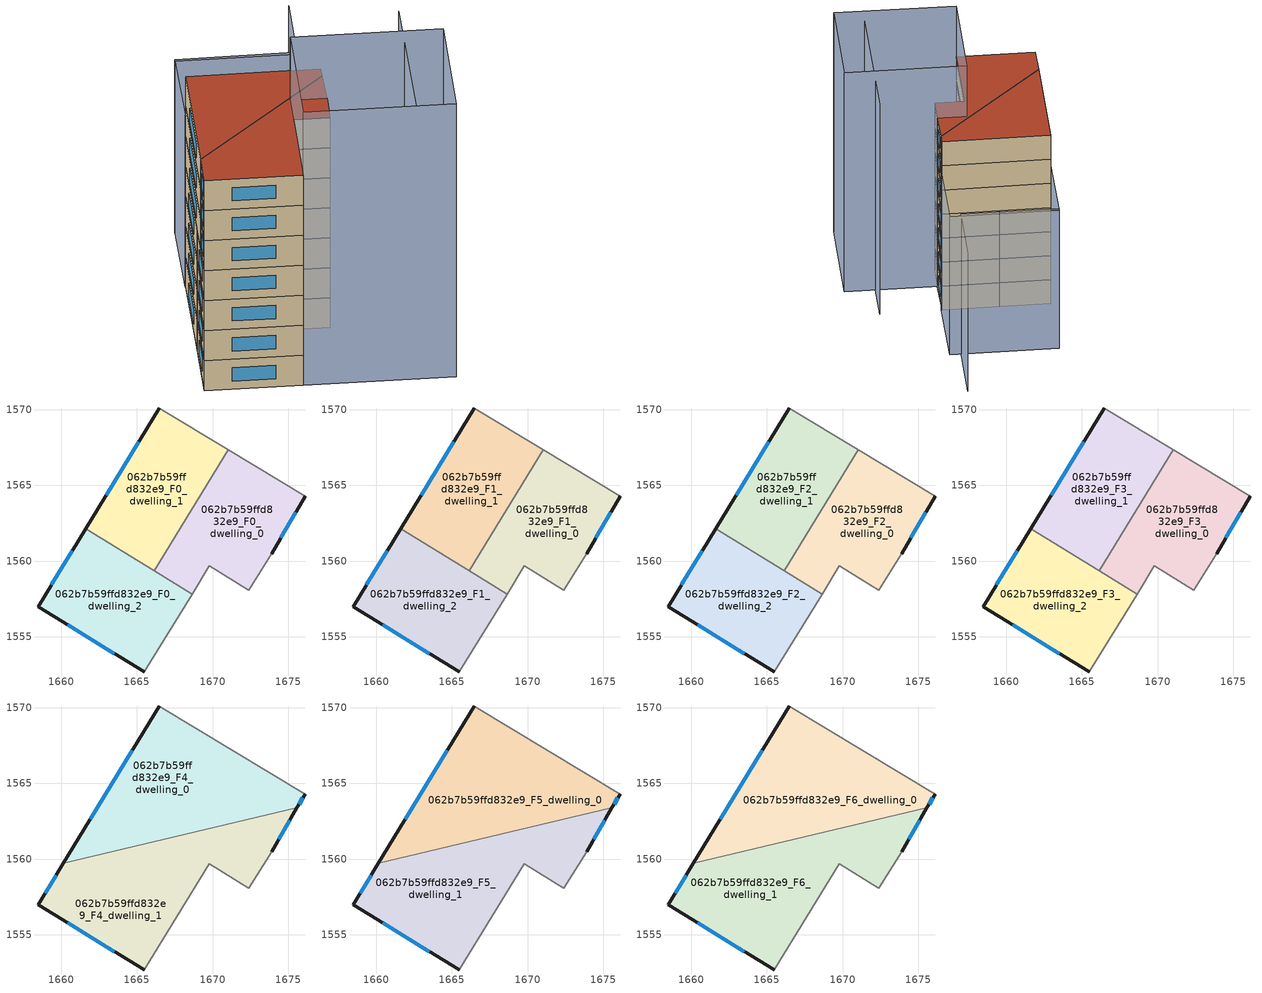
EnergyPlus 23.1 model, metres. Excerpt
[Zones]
062b7b59ffd832e9_F0_dwelling_0
 floor ground (EU_floor_Construction): 1676.09,1564.29 1673.89,1560.49 1673.87,1560.46 1672.39,1558.09 1669.79,1559.69 1668.64,1557.83 1666.14,1559.36 1671.02,1567.36 z0
 wall outside (EU_wall_Construction): 1673.89,1560.49 1676.09,1564.29 z0:3
 wall to 062b7b59ffd832e9_F0_dwelling_1 (EU_wall_Construction): 1671.02,1567.36 1666.14,1559.36 z0:3
 wall adiabatic (EU_wall_Construction): 1676.09,1564.29 1671.02,1567.36 / 1668.64,1557.83 1669.79,1559.69 1672.39,1558.09 1673.87,1560.46 1673.89,1560.49 z0:3
 wall to 062b7b59ffd832e9_F0_dwelling_2 (EU_wall_Construction): 1666.14,1559.36 1668.64,1557.83 z0:3
 window (EU_Window_Construction): 1674.51,1561.56 1675.47,1563.23 z0.84:2.16
062b7b59ffd832e9_F0_dwelling_1
 floor ground (EU_floor_Construction): 1671.02,1567.36 1666.14,1559.36 1661.61,1562.13 1666.49,1570.1 z0
 wall outside (EU_wall_Construction): 1666.49,1570.1 1661.61,1562.13 z0:3
 wall adiabatic (EU_wall_Construction): 1671.02,1567.36 1666.49,1570.1 z0:3
 wall to 062b7b59ffd832e9_F0_dwelling_2 (EU_wall_Construction): 1661.61,1562.13 1666.13,1559.36 z0:3
 window (EU_Window_Construction): 1665.12,1567.87 1662.98,1564.36 z0.84:2.16
062b7b59ffd832e9_F0_dwelling_2
 floor ground (EU_floor_Construction): 1668.64,1557.83 1665.48,1552.69 1658.48,1556.99 1661.61,1562.13 z0
 wall outside (EU_wall_Construction): 1661.61,1562.13 1658.48,1556.99 1665.48,1552.69 z0:3
 wall adiabatic (EU_wall_Construction): 1665.48,1552.69 1668.64,1557.83 z0:3
 window (EU_Window_Construction): 1660.44,1555.79 1663.52,1553.89 / 1660.73,1560.69 1659.36,1558.43 z0.84:2.16
062b7b59ffd832e9_F1_dwelling_0
 floor to 062b7b59ffd832e9_F0_dwelling_0 (EU_floor_Construction): 1676.09,1564.29 1673.89,1560.49 1673.87,1560.46 1672.39,1558.09 1669.79,1559.69 1668.64,1557.83 1666.14,1559.36 1671.02,1567.36 z3
 wall outside (EU_wall_Construction): 1673.89,1560.49 1676.09,1564.29 z3:6
 wall to 062b7b59ffd832e9_F1_dwelling_1 (EU_wall_Construction): 1671.02,1567.36 1666.14,1559.36 z3:6
 wall adiabatic (EU_wall_Construction): 1676.09,1564.29 1671.02,1567.36 / 1668.64,1557.83 1669.79,1559.69 1672.39,1558.09 1673.87,1560.46 1673.89,1560.49 z3:6
 wall to 062b7b59ffd832e9_F1_dwelling_2 (EU_wall_Construction): 1666.14,1559.36 1668.64,1557.83 z3:6
 window (EU_Window_Construction): 1674.51,1561.56 1675.47,1563.23 z3.84:5.16
062b7b59ffd832e9_F1_dwelling_1
 floor to 062b7b59ffd832e9_F0_dwelling_1 (EU_floor_Construction): 1671.02,1567.36 1666.14,1559.36 1661.61,1562.13 1666.49,1570.1 z3
 wall outside (EU_wall_Construction): 1666.49,1570.1 1661.61,1562.13 z3:6
 wall adiabatic (EU_wall_Construction): 1671.02,1567.36 1666.49,1570.1 z3:6
 wall to 062b7b59ffd832e9_F1_dwelling_2 (EU_wall_Construction): 1661.61,1562.13 1666.13,1559.36 z3:6
 window (EU_Window_Construction): 1665.12,1567.87 1662.98,1564.36 z3.84:5.16
062b7b59ffd832e9_F1_dwelling_2
 floor to 062b7b59ffd832e9_F0_dwelling_2 (EU_floor_Construction): 1668.64,1557.83 1665.48,1552.69 1658.48,1556.99 1661.61,1562.13 z3
 wall outside (EU_wall_Construction): 1661.61,1562.13 1658.48,1556.99 1665.48,1552.69 z3:6
 wall adiabatic (EU_wall_Construction): 1665.48,1552.69 1668.64,1557.83 z3:6
 window (EU_Window_Construction): 1660.44,1555.79 1663.52,1553.89 / 1660.73,1560.69 1659.36,1558.43 z3.84:5.16
062b7b59ffd832e9_F2_dwelling_0
 floor to 062b7b59ffd832e9_F1_dwelling_0 (EU_floor_Construction): 1676.09,1564.29 1673.89,1560.49 1673.87,1560.46 1672.39,1558.09 1669.79,1559.69 1668.64,1557.83 1666.14,1559.36 1671.02,1567.36 z6
 wall outside (EU_wall_Construction): 1673.89,1560.49 1676.09,1564.29 z6:9
 wall to 062b7b59ffd832e9_F2_dwelling_1 (EU_wall_Construction): 1671.02,1567.36 1666.14,1559.36 z6:9
 wall adiabatic (EU_wall_Construction): 1676.09,1564.29 1671.02,1567.36 / 1668.64,1557.83 1669.79,1559.69 1672.39,1558.09 1673.87,1560.46 1673.89,1560.49 z6:9
 wall to 062b7b59ffd832e9_F2_dwelling_2 (EU_wall_Construction): 1666.14,1559.36 1668.64,1557.83 z6:9
 window (EU_Window_Construction): 1674.51,1561.56 1675.47,1563.23 z6.84:8.16
062b7b59ffd832e9_F2_dwelling_1
 floor to 062b7b59ffd832e9_F1_dwelling_1 (EU_floor_Construction): 1671.02,1567.36 1666.14,1559.36 1661.61,1562.13 1666.49,1570.1 z6
 wall outside (EU_wall_Construction): 1666.49,1570.1 1661.61,1562.13 z6:9
 wall adiabatic (EU_wall_Construction): 1671.02,1567.36 1666.49,1570.1 z6:9
 wall to 062b7b59ffd832e9_F2_dwelling_2 (EU_wall_Construction): 1661.61,1562.13 1666.13,1559.36 z6:9
 window (EU_Window_Construction): 1665.12,1567.87 1662.98,1564.36 z6.84:8.16
062b7b59ffd832e9_F2_dwelling_2
 floor to 062b7b59ffd832e9_F1_dwelling_2 (EU_floor_Construction): 1668.64,1557.83 1665.48,1552.69 1658.48,1556.99 1661.61,1562.13 z6
 wall outside (EU_wall_Construction): 1661.61,1562.13 1658.48,1556.99 1665.48,1552.69 z6:9
 wall adiabatic (EU_wall_Construction): 1665.48,1552.69 1668.64,1557.83 z6:9
 window (EU_Window_Construction): 1660.44,1555.79 1663.52,1553.89 / 1660.73,1560.69 1659.36,1558.43 z6.84:8.16
062b7b59ffd832e9_F3_dwelling_0
 floor to 062b7b59ffd832e9_F2_dwelling_0 (EU_floor_Construction): 1676.09,1564.29 1673.89,1560.49 1673.87,1560.46 1672.39,1558.09 1669.79,1559.69 1668.64,1557.83 1666.14,1559.36 1671.02,1567.36 z9
 wall outside (EU_wall_Construction): 1673.89,1560.49 1676.09,1564.29 z9:12
 wall to 062b7b59ffd832e9_F3_dwelling_1 (EU_wall_Construction): 1671.02,1567.36 1666.14,1559.36 z9:12
 wall adiabatic (EU_wall_Construction): 1676.09,1564.29 1671.02,1567.36 / 1668.64,1557.83 1669.79,1559.69 1672.39,1558.09 1673.87,1560.46 1673.89,1560.49 z9:12
 wall to 062b7b59ffd832e9_F3_dwelling_2 (EU_wall_Construction): 1666.14,1559.36 1668.64,1557.83 z9:12
 window (EU_Window_Construction): 1674.51,1561.56 1675.47,1563.23 z9.84:11.16
062b7b59ffd832e9_F3_dwelling_1
 floor to 062b7b59ffd832e9_F2_dwelling_1 (EU_floor_Construction): 1671.02,1567.36 1666.14,1559.36 1661.61,1562.13 1666.49,1570.1 z9
 wall outside (EU_wall_Construction): 1666.49,1570.1 1661.61,1562.13 z9:12
 wall adiabatic (EU_wall_Construction): 1671.02,1567.36 1666.49,1570.1 z9:12
 wall to 062b7b59ffd832e9_F3_dwelling_2 (EU_wall_Construction): 1661.61,1562.13 1666.13,1559.36 z9:12
 window (EU_Window_Construction): 1665.12,1567.87 1662.98,1564.36 z9.84:11.16
 ceiling adiabatic (EU_roof_Construction): 1666.14,1559.36 1671.02,1567.36 1666.49,1570.1 1661.61,1562.13 z12
062b7b59ffd832e9_F3_dwelling_2
 floor to 062b7b59ffd832e9_F2_dwelling_2 (EU_floor_Construction): 1668.64,1557.83 1665.48,1552.69 1658.48,1556.99 1661.61,1562.13 z9
 wall outside (EU_wall_Construction): 1661.61,1562.13 1658.48,1556.99 1665.48,1552.69 z9:12
 wall adiabatic (EU_wall_Construction): 1665.48,1552.69 1668.64,1557.83 z9:12
 window (EU_Window_Construction): 1660.44,1555.79 1663.52,1553.89 / 1660.73,1560.69 1659.36,1558.43 z9.84:11.16
062b7b59ffd832e9_F4_dwelling_0
 floor adiabatic (EU_floor_Construction): 1671.02,1567.36 1667.41,1561.44 1664.04,1560.64 1661.61,1562.13 1666.49,1570.1 z12
 floor to 062b7b59ffd832e9_F3_dwelling_0 (EU_floor_Construction): 1676.09,1564.29 1675.56,1563.38 1667.41,1561.44 1671.02,1567.36 z12
 floor to 062b7b59ffd832e9_F3_dwelling_2 (EU_floor_Construction): 1664.04,1560.64 1660.14,1559.71 1661.61,1562.13 z12
 wall outside (EU_wall_Construction): 1666.49,1570.1 1660.14,1559.71 / 1675.56,1563.38 1676.09,1564.29 z12:15
 wall to 062b7b59ffd832e9_F4_dwelling_1 (EU_wall_Construction): 1660.14,1559.71 1675.56,1563.38 z12:15
 wall adiabatic (EU_wall_Construction): 1676.09,1564.29 1666.49,1570.1 z12:15
 window (EU_Window_Construction): 1664.71,1567.19 1661.92,1562.62 / 1675.71,1563.64 1675.94,1564.04 z12.84:14.16
062b7b59ffd832e9_F4_dwelling_1
 floor to 062b7b59ffd832e9_F3_dwelling_0 (EU_floor_Construction): 1675.56,1563.38 1673.89,1560.49 1672.39,1558.09 1669.79,1559.69 1668.64,1557.83 1666.14,1559.36 1667.41,1561.44 z12
 floor to 062b7b59ffd832e9_F3_dwelling_2 (EU_floor_Construction): 1668.64,1557.83 1665.48,1552.69 1658.48,1556.99 1660.14,1559.71 1664.04,1560.64 z12
 floor adiabatic (EU_floor_Construction): 1667.41,1561.44 1666.14,1559.36 1664.04,1560.64 z12
 wall outside (EU_wall_Construction): 1660.14,1559.71 1658.48,1556.99 1665.48,1552.69 / 1673.89,1560.49 1675.56,1563.38 z12:15
 wall adiabatic (EU_wall_Construction): 1665.48,1552.69 1669.79,1559.69 1672.39,1558.09 1673.89,1560.49 z12:15
 window (EU_Window_Construction): 1660.44,1555.79 1663.52,1553.89 / 1659.67,1558.95 1658.94,1557.76 / 1674.36,1561.3 1675.09,1562.57 z12.84:14.16
062b7b59ffd832e9_F5_dwelling_0
 floor to 062b7b59ffd832e9_F4_dwelling_0 (EU_floor_Construction): 1676.09,1564.29 1675.56,1563.38 1660.14,1559.71 1666.49,1570.1 z15
 wall outside (EU_wall_Construction): 1666.49,1570.1 1660.14,1559.71 / 1675.56,1563.38 1676.09,1564.29 z15:18
 wall to 062b7b59ffd832e9_F5_dwelling_1 (EU_wall_Construction): 1660.14,1559.71 1675.56,1563.38 z15:18
 wall adiabatic (EU_wall_Construction): 1676.09,1564.29 1666.49,1570.1 z15:18
 window (EU_Window_Construction): 1664.71,1567.19 1661.92,1562.62 / 1675.71,1563.64 1675.94,1564.04 z15.84:17.16
062b7b59ffd832e9_F5_dwelling_1
 floor to 062b7b59ffd832e9_F4_dwelling_1 (EU_floor_Construction): 1675.56,1563.38 1673.89,1560.49 1672.39,1558.09 1669.79,1559.69 1665.48,1552.69 1658.48,1556.99 1660.14,1559.71 z15
 wall outside (EU_wall_Construction): 1660.14,1559.71 1658.48,1556.99 1665.48,1552.69 / 1673.89,1560.49 1675.56,1563.38 z15:18
 wall adiabatic (EU_wall_Construction): 1665.48,1552.69 1669.79,1559.69 1672.39,1558.09 1673.89,1560.49 z15:18
 window (EU_Window_Construction): 1660.44,1555.79 1663.52,1553.89 / 1659.67,1558.95 1658.94,1557.76 / 1674.36,1561.3 1675.09,1562.57 z15.84:17.16
062b7b59ffd832e9_F6_dwelling_0
 floor to 062b7b59ffd832e9_F5_dwelling_0 (EU_floor_Construction): 1676.09,1564.29 1675.56,1563.38 1660.14,1559.71 1666.49,1570.1 z18
 wall outside (EU_wall_Construction): 1666.49,1570.1 1660.14,1559.71 / 1675.56,1563.38 1676.09,1564.29 z18:21
 wall to 062b7b59ffd832e9_F6_dwelling_1 (EU_wall_Construction): 1660.14,1559.71 1675.56,1563.38 z18:21
 wall adiabatic (EU_wall_Construction): 1676.09,1564.29 1666.49,1570.1 z18:21
 window (EU_Window_Construction): 1664.71,1567.19 1661.92,1562.62 / 1675.71,1563.64 1675.94,1564.04 z18.84:20.16
 roof outside (EU_roof_Construction): 1675.56,1563.38 1676.09,1564.29 1666.49,1570.1 1660.14,1559.71 z21
062b7b59ffd832e9_F6_dwelling_1
 floor to 062b7b59ffd832e9_F5_dwelling_1 (EU_floor_Construction): 1675.56,1563.38 1673.89,1560.49 1672.39,1558.09 1669.79,1559.69 1665.48,1552.69 1658.48,1556.99 1660.14,1559.71 z18
 wall outside (EU_wall_Construction): 1660.14,1559.71 1658.48,1556.99 1665.48,1552.69 / 1673.89,1560.49 1675.56,1563.38 z18:21
 wall adiabatic (EU_wall_Construction): 1665.48,1552.69 1669.79,1559.69 1672.39,1558.09 1673.89,1560.49 z18:21
 window (EU_Window_Construction): 1660.44,1555.79 1663.52,1553.89 / 1659.67,1558.95 1658.94,1557.76 / 1674.36,1561.3 1675.09,1562.57 z18.84:20.16
 roof outside (EU_roof_Construction): 1672.39,1558.09 1673.89,1560.49 1675.56,1563.38 1660.14,1559.71 1658.48,1556.99 1665.48,1552.69 1669.79,1559.69 z21
shading: 1673.59,1547.68 1681.69,1560.99 z0:26.2; 1665.48,1552.69 1671.27,1562.1 / 1671.27,1562.1 1682.09,1555.45 / 1682.09,1555.45 1676.3,1546.04 / 1676.3,1546.04 1665.48,1552.69 z0:27.3; 1682.97,1577.66 1679.23,1571.58 / 1679.23,1571.58 1670.55,1576.93 / 1676.17,1564.24 1666.46,1570.11 / 1666.46,1570.11 1670.69,1577.1 / 1670.69,1577.1 1680.4,1571.24 / 1680.4,1571.24 1676.17,1564.24 z0:17.2
[Building]
EU S2 Campaign: North Axis=0; Terrain=City; Solar Distribution=FullExterior
[Site:Location]
Lyon-Bron: Latitude=45.75; Longitude=5; Time Zone=1; Elevation=198
[SizingPeriod:WeatherFileDays]
AnnualSizingPeriod: Begin Month=1; Begin Day of Month=1; End Month=12; End Day of Month=31; Day of Week for Start Day=Monday; Use Weather File Daylight Saving Period=No; Use Weather File Rain and Snow Indicators=No
[MATERIAL]
EU_InternalMass_Material: Roughness=MediumRough; Thickness=0.1; Conductivity=1; Density=1800; Specific Heat=900; Thermal Absorptance=0.9; Solar Absorptance=0.7; Visible Absorptance=0.7
[MATERIAL:NOMASS] Roughness=MediumRough; Thermal Absorptance=0.9; Solar Absorptance=0.7; Visible Absorptance=0.7
Name | Thermal Resistance
EU_wall_NoMass | 0.776494
EU_roof_NoMass | 0.486893
EU_floor_NoMass | 0.421597
[WINDOWMATERIAL:SIMPLEGLAZINGSYSTEM]
EU_Window_SimpleGlazing: UFactor=4.24961; Solar Heat Gain Coefficient=0.83; Visible Transmittance=0.83
[CONSTRUCTION]
EU_wall_Construction: EU_wall_NoMass
EU_roof_Construction: EU_roof_NoMass
EU_floor_Construction: EU_floor_NoMass
EU_Window_Construction: EU_Window_SimpleGlazing
EU_InternalMass_Construction: EU_InternalMass_Material
[ZONE] Type=1; Multiplier=1; Ceiling Height=autocalculate; Floor Area=autocalculate; Part of Total Floor Area=Yes
Name | Volume
062b7b59ffd832e9_F0_dwelling_0; 062b7b59ffd832e9_F1_dwelling_0; 062b7b59ffd832e9_F2_dwelling_0; 062b7b59ffd832e9_F3_dwelling_0 | 148.744
062b7b59ffd832e9_F4_dwelling_0; 062b7b59ffd832e9_F5_dwelling_0; 062b7b59ffd832e9_F6_dwelling_0 | 223.128
062b7b59ffd832e9_F0_dwelling_1; 062b7b59ffd832e9_F1_dwelling_1; 062b7b59ffd832e9_F2_dwelling_1; 062b7b59ffd832e9_F3_dwelling_1 | 148.765
062b7b59ffd832e9_F4_dwelling_1; 062b7b59ffd832e9_F5_dwelling_1; 062b7b59ffd832e9_F6_dwelling_1 | 223.136
062b7b59ffd832e9_F0_dwelling_2; 062b7b59ffd832e9_F1_dwelling_2; 062b7b59ffd832e9_F2_dwelling_2; 062b7b59ffd832e9_F3_dwelling_2 | 148.761
[INTERNALMASS] Construction=EU_InternalMass_Construction
Name | Zone or ZoneList | Surface Area
062b7b59ffd832e9_F0_dwelling_0_EU_InternalMass | 062b7b59ffd832e9_F0_dwelling_0 | 49.581
062b7b59ffd832e9_F0_dwelling_1_EU_InternalMass | 062b7b59ffd832e9_F0_dwelling_1 | 49.5891
062b7b59ffd832e9_F0_dwelling_2_EU_InternalMass | 062b7b59ffd832e9_F0_dwelling_2 | 49.5874
062b7b59ffd832e9_F1_dwelling_0_EU_InternalMass | 062b7b59ffd832e9_F1_dwelling_0 | 49.581
062b7b59ffd832e9_F1_dwelling_1_EU_InternalMass | 062b7b59ffd832e9_F1_dwelling_1 | 49.5891
062b7b59ffd832e9_F1_dwelling_2_EU_InternalMass | 062b7b59ffd832e9_F1_dwelling_2 | 49.5874
062b7b59ffd832e9_F2_dwelling_0_EU_InternalMass | 062b7b59ffd832e9_F2_dwelling_0 | 49.581
062b7b59ffd832e9_F2_dwelling_1_EU_InternalMass | 062b7b59ffd832e9_F2_dwelling_1 | 49.5891
062b7b59ffd832e9_F2_dwelling_2_EU_InternalMass | 062b7b59ffd832e9_F2_dwelling_2 | 49.5874
062b7b59ffd832e9_F3_dwelling_0_EU_InternalMass | 062b7b59ffd832e9_F3_dwelling_0 | 49.581
062b7b59ffd832e9_F3_dwelling_1_EU_InternalMass | 062b7b59ffd832e9_F3_dwelling_1 | 49.5891
062b7b59ffd832e9_F3_dwelling_2_EU_InternalMass | 062b7b59ffd832e9_F3_dwelling_2 | 49.5874
062b7b59ffd832e9_F4_dwelling_0_EU_InternalMass | 062b7b59ffd832e9_F4_dwelling_0 | 74.3759
062b7b59ffd832e9_F4_dwelling_1_EU_InternalMass | 062b7b59ffd832e9_F4_dwelling_1 | 74.3784
062b7b59ffd832e9_F5_dwelling_0_EU_InternalMass | 062b7b59ffd832e9_F5_dwelling_0 | 74.3759
062b7b59ffd832e9_F5_dwelling_1_EU_InternalMass | 062b7b59ffd832e9_F5_dwelling_1 | 74.3784
062b7b59ffd832e9_F6_dwelling_0_EU_InternalMass | 062b7b59ffd832e9_F6_dwelling_0 | 74.3759
062b7b59ffd832e9_F6_dwelling_1_EU_InternalMass | 062b7b59ffd832e9_F6_dwelling_1 | 74.3784
[OTHEREQUIPMENT] Fuel Type=Electricity; Design Level Calculation Method=Watts/Area; Power per Zone Floor Area=1; Fraction Latent=0; Fraction Radiant=0; Fraction Lost=0; Carbon Dioxide Generation Rate=0; EndUse Subcategory=EU_Step8_InternalGains
Name | Zone or ZoneList or Space or SpaceList | Schedule
EU_Step8_InternalGain_062b7b59ffd832e9_F0_dwelling_0_f000 | 062b7b59ffd832e9_F0_dwelling_0 | EU_Step8_GainSchedule_062b7b59ffd832e9_F0_dwelling_0_f000
EU_Step8_InternalGain_062b7b59ffd832e9_F0_dwelling_1_f000 | 062b7b59ffd832e9_F0_dwelling_1 | EU_Step8_GainSchedule_062b7b59ffd832e9_F0_dwelling_1_f000
EU_Step8_InternalGain_062b7b59ffd832e9_F0_dwelling_2_f000 | 062b7b59ffd832e9_F0_dwelling_2 | EU_Step8_GainSchedule_062b7b59ffd832e9_F0_dwelling_2_f000
EU_Step8_InternalGain_062b7b59ffd832e9_F1_dwelling_0_f000 | 062b7b59ffd832e9_F1_dwelling_0 | EU_Step8_GainSchedule_062b7b59ffd832e9_F1_dwelling_0_f000
EU_Step8_InternalGain_062b7b59ffd832e9_F1_dwelling_1_f000 | 062b7b59ffd832e9_F1_dwelling_1 | EU_Step8_GainSchedule_062b7b59ffd832e9_F1_dwelling_1_f000
EU_Step8_InternalGain_062b7b59ffd832e9_F1_dwelling_2_f000 | 062b7b59ffd832e9_F1_dwelling_2 | EU_Step8_GainSchedule_062b7b59ffd832e9_F1_dwelling_2_f000
EU_Step8_InternalGain_062b7b59ffd832e9_F2_dwelling_0_f000 | 062b7b59ffd832e9_F2_dwelling_0 | EU_Step8_GainSchedule_062b7b59ffd832e9_F2_dwelling_0_f000
EU_Step8_InternalGain_062b7b59ffd832e9_F2_dwelling_1_f000 | 062b7b59ffd832e9_F2_dwelling_1 | EU_Step8_GainSchedule_062b7b59ffd832e9_F2_dwelling_1_f000
EU_Step8_InternalGain_062b7b59ffd832e9_F2_dwelling_2_f000 | 062b7b59ffd832e9_F2_dwelling_2 | EU_Step8_GainSchedule_062b7b59ffd832e9_F2_dwelling_2_f000
EU_Step8_InternalGain_062b7b59ffd832e9_F3_dwelling_0_f000 | 062b7b59ffd832e9_F3_dwelling_0 | EU_Step8_GainSchedule_062b7b59ffd832e9_F3_dwelling_0_f000
EU_Step8_InternalGain_062b7b59ffd832e9_F3_dwelling_1_f000 | 062b7b59ffd832e9_F3_dwelling_1 | EU_Step8_GainSchedule_062b7b59ffd832e9_F3_dwelling_1_f000
EU_Step8_InternalGain_062b7b59ffd832e9_F3_dwelling_2_f000 | 062b7b59ffd832e9_F3_dwelling_2 | EU_Step8_GainSchedule_062b7b59ffd832e9_F3_dwelling_2_f000
EU_Step8_InternalGain_062b7b59ffd832e9_F4_dwelling_0_f000 | 062b7b59ffd832e9_F4_dwelling_0 | EU_Step8_GainSchedule_062b7b59ffd832e9_F4_dwelling_0_f000
EU_Step8_InternalGain_062b7b59ffd832e9_F4_dwelling_1_f000 | 062b7b59ffd832e9_F4_dwelling_1 | EU_Step8_GainSchedule_062b7b59ffd832e9_F4_dwelling_1_f000
EU_Step8_InternalGain_062b7b59ffd832e9_F5_dwelling_0_f000 | 062b7b59ffd832e9_F5_dwelling_0 | EU_Step8_GainSchedule_062b7b59ffd832e9_F5_dwelling_0_f000
EU_Step8_InternalGain_062b7b59ffd832e9_F5_dwelling_1_f000 | 062b7b59ffd832e9_F5_dwelling_1 | EU_Step8_GainSchedule_062b7b59ffd832e9_F5_dwelling_1_f000
EU_Step8_InternalGain_062b7b59ffd832e9_F6_dwelling_0_f000 | 062b7b59ffd832e9_F6_dwelling_0 | EU_Step8_GainSchedule_062b7b59ffd832e9_F6_dwelling_0_f000
EU_Step8_InternalGain_062b7b59ffd832e9_F6_dwelling_1_f000 | 062b7b59ffd832e9_F6_dwelling_1 | EU_Step8_GainSchedule_062b7b59ffd832e9_F6_dwelling_1_f000
[ZONEVENTILATION:DESIGNFLOWRATE] Schedule=EU_AlwaysOn; Design Flow Rate Calculation Method=AirChanges/Hour; Air Changes per Hour=0.693814; Ventilation Type=Natural; Fan Pressure Rise=0; Fan Total Efficiency=1; Constant Term Coefficient=1; Temperature Term Coefficient=0; Velocity Term Coefficient=0; Velocity Squared Term Coefficient=0; Minimum Indoor Temperature=-100; Maximum Indoor Temperature=100; Delta Temperature=-100; Minimum Outdoor Temperature=-100; Maximum Outdoor Temperature=100; Maximum Wind Speed=40
Name | Zone or ZoneList or Space or SpaceList
EU_ConstantAir_062b7b59ffd832e9_F0_dwelling_0 | 062b7b59ffd832e9_F0_dwelling_0
EU_ConstantAir_062b7b59ffd832e9_F0_dwelling_1 | 062b7b59ffd832e9_F0_dwelling_1
EU_ConstantAir_062b7b59ffd832e9_F0_dwelling_2 | 062b7b59ffd832e9_F0_dwelling_2
EU_ConstantAir_062b7b59ffd832e9_F1_dwelling_0 | 062b7b59ffd832e9_F1_dwelling_0
EU_ConstantAir_062b7b59ffd832e9_F1_dwelling_1 | 062b7b59ffd832e9_F1_dwelling_1
EU_ConstantAir_062b7b59ffd832e9_F1_dwelling_2 | 062b7b59ffd832e9_F1_dwelling_2
EU_ConstantAir_062b7b59ffd832e9_F2_dwelling_0 | 062b7b59ffd832e9_F2_dwelling_0
EU_ConstantAir_062b7b59ffd832e9_F2_dwelling_1 | 062b7b59ffd832e9_F2_dwelling_1
EU_ConstantAir_062b7b59ffd832e9_F2_dwelling_2 | 062b7b59ffd832e9_F2_dwelling_2
EU_ConstantAir_062b7b59ffd832e9_F3_dwelling_0 | 062b7b59ffd832e9_F3_dwelling_0
EU_ConstantAir_062b7b59ffd832e9_F3_dwelling_1 | 062b7b59ffd832e9_F3_dwelling_1
EU_ConstantAir_062b7b59ffd832e9_F3_dwelling_2 | 062b7b59ffd832e9_F3_dwelling_2
EU_ConstantAir_062b7b59ffd832e9_F4_dwelling_0 | 062b7b59ffd832e9_F4_dwelling_0
EU_ConstantAir_062b7b59ffd832e9_F4_dwelling_1 | 062b7b59ffd832e9_F4_dwelling_1
EU_ConstantAir_062b7b59ffd832e9_F5_dwelling_0 | 062b7b59ffd832e9_F5_dwelling_0
EU_ConstantAir_062b7b59ffd832e9_F5_dwelling_1 | 062b7b59ffd832e9_F5_dwelling_1
EU_ConstantAir_062b7b59ffd832e9_F6_dwelling_0 | 062b7b59ffd832e9_F6_dwelling_0
EU_ConstantAir_062b7b59ffd832e9_F6_dwelling_1 | 062b7b59ffd832e9_F6_dwelling_1
[HVACTEMPLATE:THERMOSTAT] Constant Heating Setpoint=20; Constant Cooling Setpoint=50
EU_HeatOnly_062b7b59ffd832e9_F0_dwelling_0; EU_HeatOnly_062b7b59ffd832e9_F0_dwelling_1; EU_HeatOnly_062b7b59ffd832e9_F0_dwelling_2; EU_HeatOnly_062b7b59ffd832e9_F1_dwelling_0; EU_HeatOnly_062b7b59ffd832e9_F1_dwelling_1; EU_HeatOnly_062b7b59ffd832e9_F1_dwelling_2; EU_HeatOnly_062b7b59ffd832e9_F2_dwelling_0; EU_HeatOnly_062b7b59ffd832e9_F2_dwelling_1; EU_HeatOnly_062b7b59ffd832e9_F2_dwelling_2; EU_HeatOnly_062b7b59ffd832e9_F3_dwelling_0; EU_HeatOnly_062b7b59ffd832e9_F3_dwelling_1; EU_HeatOnly_062b7b59ffd832e9_F3_dwelling_2; EU_HeatOnly_062b7b59ffd832e9_F4_dwelling_0; EU_HeatOnly_062b7b59ffd832e9_F4_dwelling_1; EU_HeatOnly_062b7b59ffd832e9_F5_dwelling_0; EU_HeatOnly_062b7b59ffd832e9_F5_dwelling_1; EU_HeatOnly_062b7b59ffd832e9_F6_dwelling_0; EU_HeatOnly_062b7b59ffd832e9_F6_dwelling_1
[HVACTEMPLATE:ZONE:IDEALLOADSAIRSYSTEM] System Availability Schedule=EU_AlwaysOn; Maximum Heating Supply Air Temperature=50; Minimum Cooling Supply Air Temperature=13; Maximum Heating Supply Air Humidity Ratio=0.0156; Minimum Cooling Supply Air Humidity Ratio=0.0077; Heating Limit=NoLimit; Cooling Limit=NoLimit; Heating Availability Schedule=EU_AlwaysOn; Cooling Availability Schedule=EU_CoolingOff; Dehumidification Control Type=ConstantSensibleHeatRatio; Cooling Sensible Heat Ratio=0.7; Dehumidification Setpoint=60; Humidification Control Type=None; Humidification Setpoint=30; Outdoor Air Method=None; Outdoor Air Flow Rate per Person=0.00944; Outdoor Air Flow Rate per Zone Floor Area=0; Outdoor Air Flow Rate per Zone=0; Demand Controlled Ventilation Type=None; Outdoor Air Economizer Type=NoEconomizer; Heat Recovery Type=None; Sensible Heat Recovery Effectiveness=0.7; Latent Heat Recovery Effectiveness=0.65
Name | Template Thermostat
062b7b59ffd832e9_F0_dwelling_0 | EU_HeatOnly_062b7b59ffd832e9_F0_dwelling_0
062b7b59ffd832e9_F0_dwelling_1 | EU_HeatOnly_062b7b59ffd832e9_F0_dwelling_1
062b7b59ffd832e9_F0_dwelling_2 | EU_HeatOnly_062b7b59ffd832e9_F0_dwelling_2
062b7b59ffd832e9_F1_dwelling_0 | EU_HeatOnly_062b7b59ffd832e9_F1_dwelling_0
062b7b59ffd832e9_F1_dwelling_1 | EU_HeatOnly_062b7b59ffd832e9_F1_dwelling_1
062b7b59ffd832e9_F1_dwelling_2 | EU_HeatOnly_062b7b59ffd832e9_F1_dwelling_2
062b7b59ffd832e9_F2_dwelling_0 | EU_HeatOnly_062b7b59ffd832e9_F2_dwelling_0
062b7b59ffd832e9_F2_dwelling_1 | EU_HeatOnly_062b7b59ffd832e9_F2_dwelling_1
062b7b59ffd832e9_F2_dwelling_2 | EU_HeatOnly_062b7b59ffd832e9_F2_dwelling_2
062b7b59ffd832e9_F3_dwelling_0 | EU_HeatOnly_062b7b59ffd832e9_F3_dwelling_0
062b7b59ffd832e9_F3_dwelling_1 | EU_HeatOnly_062b7b59ffd832e9_F3_dwelling_1
062b7b59ffd832e9_F3_dwelling_2 | EU_HeatOnly_062b7b59ffd832e9_F3_dwelling_2
062b7b59ffd832e9_F4_dwelling_0 | EU_HeatOnly_062b7b59ffd832e9_F4_dwelling_0
062b7b59ffd832e9_F4_dwelling_1 | EU_HeatOnly_062b7b59ffd832e9_F4_dwelling_1
062b7b59ffd832e9_F5_dwelling_0 | EU_HeatOnly_062b7b59ffd832e9_F5_dwelling_0
062b7b59ffd832e9_F5_dwelling_1 | EU_HeatOnly_062b7b59ffd832e9_F5_dwelling_1
062b7b59ffd832e9_F6_dwelling_0 | EU_HeatOnly_062b7b59ffd832e9_F6_dwelling_0
062b7b59ffd832e9_F6_dwelling_1 | EU_HeatOnly_062b7b59ffd832e9_F6_dwelling_1
[SIZING:ZONE] Zone Cooling Design Supply Air Temperature Input Method=SupplyAirTemperature; Zone Cooling Design Supply Air Temperature=13; Zone Heating Design Supply Air Temperature Input Method=SupplyAirTemperature; Zone Heating Design Supply Air Temperature=50; Zone Cooling Design Supply Air Humidity Ratio=0.008; Zone Heating Design Supply Air Humidity Ratio=0.008; Cooling Design Air Flow Method=DesignDay; Cooling Design Air Flow Rate=0; Cooling Minimum Air Flow per Zone Floor Area=0.000762; Cooling Minimum Air Flow=0; Cooling Minimum Air Flow Fraction=0.2; Heating Design Air Flow Method=DesignDay; Heating Design Air Flow Rate=0; Heating Maximum Air Flow per Zone Floor Area=0.002032; Heating Maximum Air Flow=0.141576; Heating Maximum Air Flow Fraction=0.3; Account for Dedicated Outdoor Air System=No; Dedicated Outdoor Air System Control Strategy=NeutralSupplyAir; Dedicated Outdoor Air Low Setpoint Temperature for Design=autosize; Dedicated Outdoor Air High Setpoint Temperature for Design=autosize; Zone Load Sizing Method=Sensible Load Only No Latent Load; Zone Latent Cooling Design Supply Air Humidity Ratio Input Method=HumidityRatioDifference; Zone Cooling Design Supply Air Humidity Ratio Difference=0.005; Zone Latent Heating Design Supply Air Humidity Ratio Input Method=HumidityRatioDifference; Zone Humidification Design Supply Air Humidity Ratio Difference=0.005
062b7b59ffd832e9_F0_dwelling_0; 062b7b59ffd832e9_F0_dwelling_1; 062b7b59ffd832e9_F0_dwelling_2; 062b7b59ffd832e9_F1_dwelling_0; 062b7b59ffd832e9_F1_dwelling_1; 062b7b59ffd832e9_F1_dwelling_2; 062b7b59ffd832e9_F2_dwelling_0; 062b7b59ffd832e9_F2_dwelling_1; 062b7b59ffd832e9_F2_dwelling_2; 062b7b59ffd832e9_F3_dwelling_0; 062b7b59ffd832e9_F3_dwelling_1; 062b7b59ffd832e9_F3_dwelling_2; 062b7b59ffd832e9_F4_dwelling_0; 062b7b59ffd832e9_F4_dwelling_1; 062b7b59ffd832e9_F5_dwelling_0; 062b7b59ffd832e9_F5_dwelling_1; 062b7b59ffd832e9_F6_dwelling_0; 062b7b59ffd832e9_F6_dwelling_1
[SCHEDULE:CONSTANT]
Name | Hourly Value
EU_AlwaysOn | 1
EU_CoolingOff | 0
[SCHEDULE:FILE] Column Number=1; Rows to Skip at Top=0; Number of Hours of Data=8760; Column Separator=Comma; Interpolate to Timestep=No; Minutes per Item=60; Adjust Schedule for Daylight Savings=Yes
Name | File
EU_Step8_GainSchedule_062b7b59ffd832e9_F0_dwelling_0_f000 | ../../schedules/062b7b59ffd832e9/062b7b59ffd832e9_F0_dwelling_0_f000_gain.csv
EU_Step8_GainSchedule_062b7b59ffd832e9_F0_dwelling_1_f000 | ../../schedules/062b7b59ffd832e9/062b7b59ffd832e9_F0_dwelling_1_f000_gain.csv
EU_Step8_GainSchedule_062b7b59ffd832e9_F0_dwelling_2_f000 | ../../schedules/062b7b59ffd832e9/062b7b59ffd832e9_F0_dwelling_2_f000_gain.csv
EU_Step8_GainSchedule_062b7b59ffd832e9_F1_dwelling_0_f000 | ../../schedules/062b7b59ffd832e9/062b7b59ffd832e9_F1_dwelling_0_f000_gain.csv
EU_Step8_GainSchedule_062b7b59ffd832e9_F1_dwelling_1_f000 | ../../schedules/062b7b59ffd832e9/062b7b59ffd832e9_F1_dwelling_1_f000_gain.csv
EU_Step8_GainSchedule_062b7b59ffd832e9_F1_dwelling_2_f000 | ../../schedules/062b7b59ffd832e9/062b7b59ffd832e9_F1_dwelling_2_f000_gain.csv
EU_Step8_GainSchedule_062b7b59ffd832e9_F2_dwelling_0_f000 | ../../schedules/062b7b59ffd832e9/062b7b59ffd832e9_F2_dwelling_0_f000_gain.csv
EU_Step8_GainSchedule_062b7b59ffd832e9_F2_dwelling_1_f000 | ../../schedules/062b7b59ffd832e9/062b7b59ffd832e9_F2_dwelling_1_f000_gain.csv
EU_Step8_GainSchedule_062b7b59ffd832e9_F2_dwelling_2_f000 | ../../schedules/062b7b59ffd832e9/062b7b59ffd832e9_F2_dwelling_2_f000_gain.csv
EU_Step8_GainSchedule_062b7b59ffd832e9_F3_dwelling_0_f000 | ../../schedules/062b7b59ffd832e9/062b7b59ffd832e9_F3_dwelling_0_f000_gain.csv
EU_Step8_GainSchedule_062b7b59ffd832e9_F3_dwelling_1_f000 | ../../schedules/062b7b59ffd832e9/062b7b59ffd832e9_F3_dwelling_1_f000_gain.csv
EU_Step8_GainSchedule_062b7b59ffd832e9_F3_dwelling_2_f000 | ../../schedules/062b7b59ffd832e9/062b7b59ffd832e9_F3_dwelling_2_f000_gain.csv
EU_Step8_GainSchedule_062b7b59ffd832e9_F4_dwelling_0_f000 | ../../schedules/062b7b59ffd832e9/062b7b59ffd832e9_F4_dwelling_0_f000_gain.csv
EU_Step8_GainSchedule_062b7b59ffd832e9_F4_dwelling_1_f000 | ../../schedules/062b7b59ffd832e9/062b7b59ffd832e9_F4_dwelling_1_f000_gain.csv
EU_Step8_GainSchedule_062b7b59ffd832e9_F5_dwelling_0_f000 | ../../schedules/062b7b59ffd832e9/062b7b59ffd832e9_F5_dwelling_0_f000_gain.csv
EU_Step8_GainSchedule_062b7b59ffd832e9_F5_dwelling_1_f000 | ../../schedules/062b7b59ffd832e9/062b7b59ffd832e9_F5_dwelling_1_f000_gain.csv
EU_Step8_GainSchedule_062b7b59ffd832e9_F6_dwelling_0_f000 | ../../schedules/062b7b59ffd832e9/062b7b59ffd832e9_F6_dwelling_0_f000_gain.csv
EU_Step8_GainSchedule_062b7b59ffd832e9_F6_dwelling_1_f000 | ../../schedules/062b7b59ffd832e9/062b7b59ffd832e9_F6_dwelling_1_f000_gain.csv
